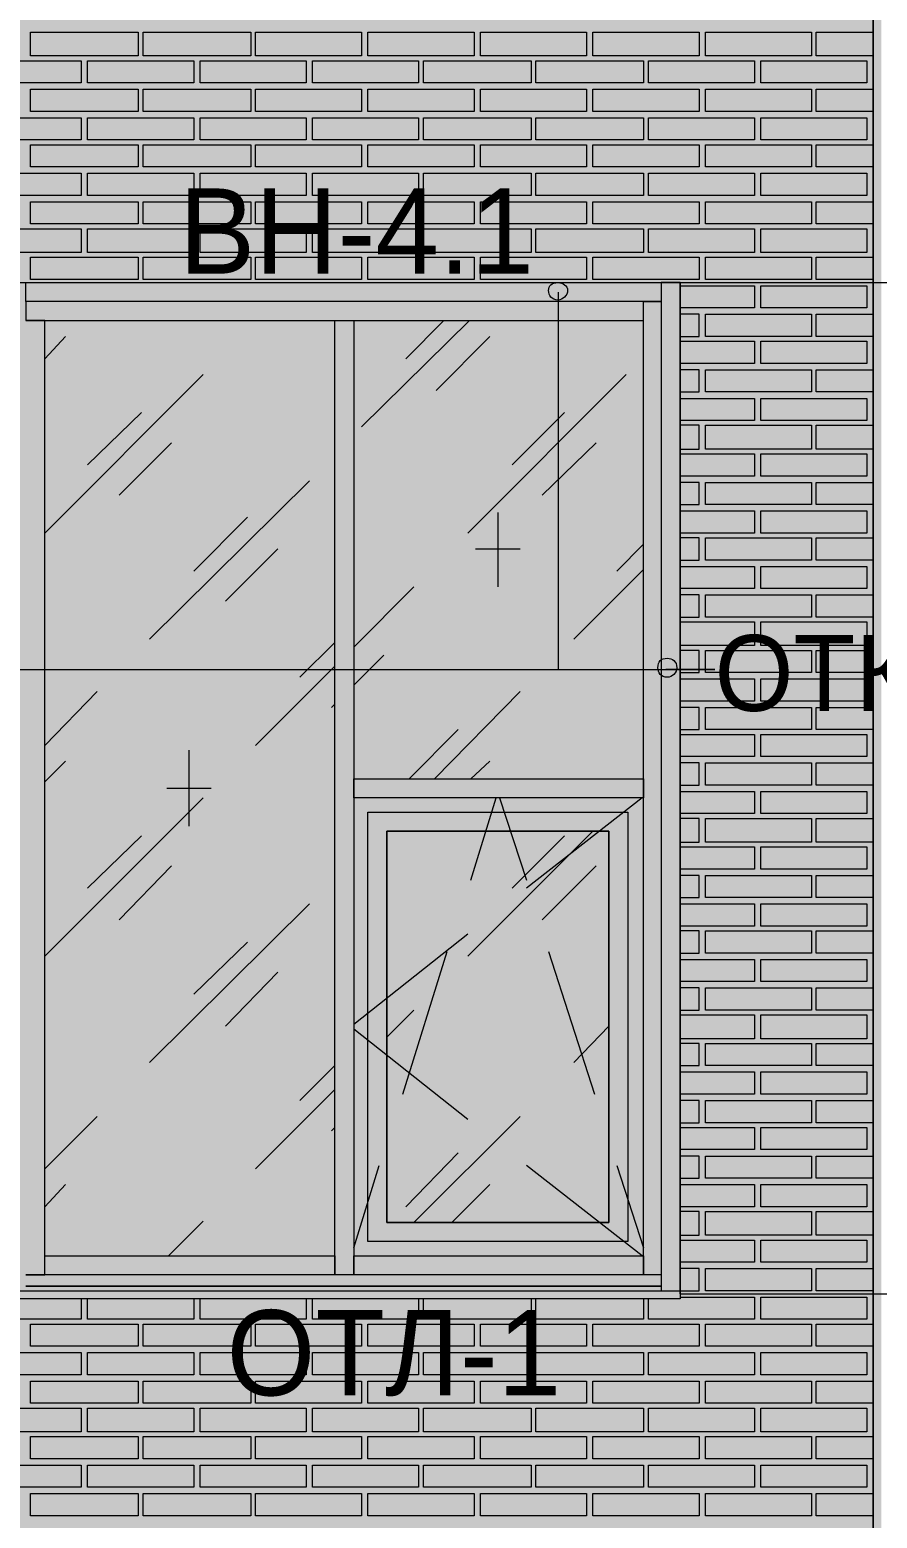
# Model space of a CAD drawing. Header units: millimetres. Extents: x -28928 to 100580, y -22867 to 36490.
# Drawn here: x 2678 to 4942, y 3632 to 7605 of the extents above; entities that cross this region are included whole.
import ezdxf

# ---------------------------------------------------------------- set-up
doc = ezdxf.new("R2010")
doc.units = ezdxf.units.MM
doc.layers.add('PDF _Геометрия', color=7, linetype='Continuous', true_color=0x8f8e8d)
doc.layers.add('PDF _Сплошная заливка', color=7, linetype='Continuous', true_color=0xffffff)
doc.layers.add('PDF _Текст', color=7, linetype='Continuous')

msp = doc.modelspace()

# ---------------------------------------------------------------- hatches: boundary and pattern name
at = {"layer": 'PDF _Сплошная заливка', "true_color": 0xdcd6cf, "transparency": 33554559}
h = msp.add_hatch(color=254, dxfattribs=at)
h.paths.add_polyline_path([(-9335.1, -482.4), (-7257.8, -482.4), (-7257.8, -719.3), (-7253.6, -474), (-7245.1, -474), (-7245.1, -719.3), (-7207, -719.3), (-7207, -727.8), (-7164.7, -727.8), (-7164.7, -4713.2), (4931.1, -4713.2), (4931.1, 9028.4), (-9335.1, 9028.4), (-9335.1, 6929.9), (-7274.7, 6929.9), (-7274.7, 4218), (-9335.1, 4218)])
h.paths.add_polyline_path([(-7486.3, -4713.2), (-7486.3, -1163.6), (-9335.1, -1163.6), (-9335.1, -4713.2)])

# ---------------------------------------------------------------- linework, layer by layer
at = {"layer": 'PDF _Геометрия', "color": 7, "lineweight": 9}
for points in [[(45263, -4713.2), (-7168.9, -4713.2), (4931.1, -4713.2), (-7168.9, -4713.2), (4931.1, -4713.2), (4931.1, 9028.4), (4931.1, -4764)], [(4266.8, 6929.9), (4482.6, 6929.9), (5151.1, 6929.9), (5151.1, 7230.3), (5950.7, 7230.3)], [(2616.8, 6929.9), (4414.9, 6929.9), (4414.9, 4230.7), (4414.9, 4306.8), (4414.9, 5580.3), (4414.9, 6853.7), (4414.9, 6929.9), (4364.1, 6929.9), (4364.1, 6853.7), (4364.1, 5580.3), (4364.1, 4306.8), (4364.1, 4239.1)], [(4089.1, 6904.5), (4089.1, 5897.6), (4508, 5897.6), (4376.8, 5897.6)], [(2667.6, 4281.4), (2718.4, 4281.4), (2718.4, 5580.3), (2718.4, 6828.4), (2667.6, 6828.4)], [(2718.4, 6828.4), (2718.4, 6828.4)], [(3281.1, 6828.4), (3285.3, 6828.4)], [(3564.5, 6544.9), (3852.2, 6828.4)], [(3683, 6726.8), (3784.5, 6828.4)], [(2718.4, 6726.8), (2773.4, 6786)], [(3763.4, 6642.2), (3907.2, 6786)], [(2718.4, 6261.4), (3141.4, 6684.5)], [(3848, 6261.4), (4271.1, 6684.5)], [(2832.6, 6443.4), (2976.4, 6583)], [(3966.4, 6443.4), (4106.1, 6583)], [(2917.2, 6363), (3056.8, 6502.6)], [(4046.8, 6363), (4190.7, 6502.6)], [(2997.6, 5978), (3424.9, 6401)], [(3116.1, 6159.9), (3259.9, 6303.7)], [(3928.4, 6316.4), (3928.4, 6117.6)], [(3200.7, 6079.5), (3340.3, 6219.1)], [(3869.1, 6219.1), (3987.6, 6219.1)], [(4245.7, 6159.9), (4317.6, 6231.8)], [(4131.4, 5978), (4317.6, 6164.1)], [(3543.4, 5956.8), (3704.1, 6117.6)], [(3399.5, 5876.4), (3492.6, 5969.5)], [(3543.4, 5855.3), (3623.7, 5935.7)], [(2633.7, 5897.6), (4508, 5897.6)], [(3281.1, 5694.5), (3492.6, 5906)], [(2718.4, 5694.5), (2858, 5838.4)], [(3484.1, 5796), (3492.6, 5804.5)], [(3759.1, 5605.7), (3987.6, 5838.4)], [(3691.4, 5605.7), (3822.6, 5736.8)], [(3103.4, 5681.8), (3103.4, 5478.7)], [(2718.4, 5597.2), (2773.4, 5652.2)], [(3856.4, 5605.7), (3907.2, 5652.2)], [(3044.1, 5580.3), (3162.6, 5580.3)], [(2718.4, 5131.8), (3141.4, 5554.9)], [(3856.4, 5334.9), (3924.1, 5554.9)], [(3932.6, 5554.9), (4004.5, 5334.9)], [(4313.4, 5554.9), (4004.5, 5313.7)], [(2832.6, 5313.7), (2976.4, 5453.4)], [(3848, 5131.8), (4182.2, 5466)], [(3966.4, 5313.7), (4106.1, 5453.4)], [(2917.2, 5229.1), (3056.8, 5373)], [(4046.8, 5229.1), (4190.7, 5373)], [(2997.6, 4848.4), (3424.9, 5271.4)], [(3116.1, 5030.3), (3259.9, 5169.9)], [(3848, 5191), (3543.4, 4949.9)], [(3674.5, 4763.7), (3793, 5144.5)], [(4063.7, 5144.5), (4186.4, 4763.7)], [(3200.7, 4945.7), (3340.3, 5089.5)], [(3632.2, 4916), (3704.1, 4988)], [(3848, 4696), (3543.4, 4937.2)], [(4131.4, 4848.4), (4224.5, 4945.7)], [(3399.5, 4746.8), (3492.6, 4839.9)], [(3281.1, 4564.9), (3492.6, 4776.4)], [(2718.4, 4564.9), (2858, 4704.5)], [(3704.1, 4421), (3987.6, 4704.5)], [(3484.1, 4666.4), (3492.6, 4674.9)], [(3543.4, 4353.4), (3611.1, 4573.4)], [(3683, 4463.4), (3822.6, 4607.2)], [(4313.4, 4332.2), (4004.5, 4573.4)], [(4245.7, 4573.4), (4317.6, 4353.4)], [(4414.9, 4230.7), (4846.4, 4230.7), (5151.1, 4230.7), (5151.1, 4531), (5950.7, 4531)], [(2718.4, 4463.4), (2773.4, 4522.6)], [(3805.7, 4421), (3907.2, 4522.6)], [(3048.4, 4332.2), (3141.4, 4425.3)], [(4364.1, 4281.4), (2667.6, 4281.4)], [(4364.1, 4251.8), (2667.6, 4251.8), (4364.1, 4251.8)], [(4364.1, 4251.8), (2667.6, 4251.8)], [(4414.9, 4222.2), (4414.9, 4218), (2616.8, 4218), (2616.8, 4239.1), (2616.8, 4243.4)], [(2616.8, 4239.1), (4414.9, 4239.1)], [(4414.9, 4243.4), (4414.9, 4239.1), (4414.9, 4218)]]:
    msp.add_lwpolyline(points, dxfattribs=at)
at = {"layer": 'PDF _Геометрия', "lineweight": 9}
for points in [[(2968, 7534.9), (2824.1, 7534.9), (2680.3, 7534.9), (2680.3, 7598.4), (2824.1, 7598.4), (2968, 7598.4)], [(3268.4, 7534.9), (3124.5, 7534.9), (2980.7, 7534.9), (2980.7, 7598.4), (3124.5, 7598.4), (3268.4, 7598.4)], [(3564.5, 7534.9), (3424.9, 7534.9), (3281.1, 7534.9), (3281.1, 7598.4), (3424.9, 7598.4), (3564.5, 7598.4)], [(3864.9, 7534.9), (3725.3, 7534.9), (3581.4, 7534.9), (3581.4, 7598.4), (3725.3, 7598.4), (3864.9, 7598.4)], [(4165.3, 7534.9), (4021.4, 7534.9), (3881.8, 7534.9), (3881.8, 7598.4), (4021.4, 7598.4), (4165.3, 7598.4)], [(4465.7, 7534.9), (4321.8, 7534.9), (4182.2, 7534.9), (4182.2, 7598.4), (4321.8, 7598.4), (4465.7, 7598.4)], [(4766.1, 7534.9), (4622.2, 7534.9), (4482.6, 7534.9), (4482.6, 7598.4), (4622.2, 7598.4), (4766.1, 7598.4)], [(2815.7, 7522.2), (2815.7, 7463), (2532.2, 7463), (2532.2, 7522.2)], [(3116.1, 7522.2), (3116.1, 7463), (2832.6, 7463), (2832.6, 7522.2)], [(3416.4, 7522.2), (3416.4, 7463), (3133, 7463), (3133, 7522.2)], [(3716.8, 7522.2), (3716.8, 7463), (3433.4, 7463), (3433.4, 7522.2)], [(4017.2, 7522.2), (4017.2, 7463), (3729.5, 7463), (3729.5, 7522.2)], [(4317.6, 7522.2), (4317.6, 7463), (4029.9, 7463), (4029.9, 7522.2)], [(4613.7, 7522.2), (4613.7, 7463), (4330.3, 7463), (4330.3, 7522.2)], [(4914.1, 7522.2), (4914.1, 7463), (4630.7, 7463), (4630.7, 7522.2)], [(2968, 7386.8), (2824.1, 7386.8), (2680.3, 7386.8), (2680.3, 7446), (2824.1, 7446), (2968, 7446)], [(3268.4, 7386.8), (3124.5, 7386.8), (2980.7, 7386.8), (2980.7, 7446), (3124.5, 7446), (3268.4, 7446)], [(3564.5, 7386.8), (3424.9, 7386.8), (3281.1, 7386.8), (3281.1, 7446), (3424.9, 7446), (3564.5, 7446)], [(3864.9, 7386.8), (3725.3, 7386.8), (3581.4, 7386.8), (3581.4, 7446), (3725.3, 7446), (3864.9, 7446)], [(4165.3, 7386.8), (4021.4, 7386.8), (3881.8, 7386.8), (3881.8, 7446), (4021.4, 7446), (4165.3, 7446)], [(4465.7, 7386.8), (4321.8, 7386.8), (4182.2, 7386.8), (4182.2, 7446), (4321.8, 7446), (4465.7, 7446)], [(4766.1, 7386.8), (4622.2, 7386.8), (4482.6, 7386.8), (4482.6, 7446), (4622.2, 7446), (4766.1, 7446)], [(2815.7, 7369.9), (2815.7, 7310.7), (2532.2, 7310.7), (2532.2, 7369.9)], [(3116.1, 7369.9), (3116.1, 7310.7), (2832.6, 7310.7), (2832.6, 7369.9)], [(3416.4, 7369.9), (3416.4, 7310.7), (3133, 7310.7), (3133, 7369.9)], [(3716.8, 7369.9), (3716.8, 7310.7), (3433.4, 7310.7), (3433.4, 7369.9)], [(4017.2, 7369.9), (4017.2, 7310.7), (3729.5, 7310.7), (3729.5, 7369.9)], [(4317.6, 7369.9), (4317.6, 7310.7), (4029.9, 7310.7), (4029.9, 7369.9)], [(4613.7, 7369.9), (4613.7, 7310.7), (4330.3, 7310.7), (4330.3, 7369.9)], [(4914.1, 7369.9), (4914.1, 7310.7), (4630.7, 7310.7), (4630.7, 7369.9)], [(2968, 7238.7), (2824.1, 7238.7), (2680.3, 7238.7), (2680.3, 7298), (2824.1, 7298), (2968, 7298)], [(3268.4, 7238.7), (3124.5, 7238.7), (2980.7, 7238.7), (2980.7, 7298), (3124.5, 7298), (3268.4, 7298)], [(3564.5, 7238.7), (3424.9, 7238.7), (3281.1, 7238.7), (3281.1, 7298), (3424.9, 7298), (3564.5, 7298)], [(3864.9, 7238.7), (3725.3, 7238.7), (3581.4, 7238.7), (3581.4, 7298), (3725.3, 7298), (3864.9, 7298)], [(4165.3, 7238.7), (4021.4, 7238.7), (3881.8, 7238.7), (3881.8, 7298), (4021.4, 7298), (4165.3, 7298)], [(4465.7, 7238.7), (4321.8, 7238.7), (4182.2, 7238.7), (4182.2, 7298), (4321.8, 7298), (4465.7, 7298)], [(4766.1, 7238.7), (4622.2, 7238.7), (4482.6, 7238.7), (4482.6, 7298), (4622.2, 7298), (4766.1, 7298)], [(2815.7, 7221.8), (2815.7, 7162.6), (2532.2, 7162.6), (2532.2, 7221.8)], [(3116.1, 7221.8), (3116.1, 7162.6), (2832.6, 7162.6), (2832.6, 7221.8)], [(3416.4, 7221.8), (3416.4, 7162.6), (3133, 7162.6), (3133, 7221.8)], [(3716.8, 7221.8), (3716.8, 7162.6), (3433.4, 7162.6), (3433.4, 7221.8)], [(4017.2, 7221.8), (4017.2, 7162.6), (3729.5, 7162.6), (3729.5, 7221.8)], [(4317.6, 7221.8), (4317.6, 7162.6), (4029.9, 7162.6), (4029.9, 7221.8)], [(4613.7, 7221.8), (4613.7, 7162.6), (4330.3, 7162.6), (4330.3, 7221.8)], [(4914.1, 7221.8), (4914.1, 7162.6), (4630.7, 7162.6), (4630.7, 7221.8)], [(2968, 7086.4), (2824.1, 7086.4), (2680.3, 7086.4), (2680.3, 7145.7), (2824.1, 7145.7), (2968, 7145.7)], [(3268.4, 7086.4), (3124.5, 7086.4), (2980.7, 7086.4), (2980.7, 7145.7), (3124.5, 7145.7), (3268.4, 7145.7)], [(3564.5, 7086.4), (3424.9, 7086.4), (3281.1, 7086.4), (3281.1, 7145.7), (3424.9, 7145.7), (3564.5, 7145.7)], [(3864.9, 7086.4), (3725.3, 7086.4), (3581.4, 7086.4), (3581.4, 7145.7), (3725.3, 7145.7), (3864.9, 7145.7)], [(4165.3, 7086.4), (4021.4, 7086.4), (3881.8, 7086.4), (3881.8, 7145.7), (4021.4, 7145.7), (4165.3, 7145.7)], [(4465.7, 7086.4), (4321.8, 7086.4), (4182.2, 7086.4), (4182.2, 7145.7), (4321.8, 7145.7), (4465.7, 7145.7)], [(4766.1, 7086.4), (4622.2, 7086.4), (4482.6, 7086.4), (4482.6, 7145.7), (4622.2, 7145.7), (4766.1, 7145.7)], [(2815.7, 7073.7), (2815.7, 7010.3), (2532.2, 7010.3), (2532.2, 7073.7)], [(3116.1, 7073.7), (3116.1, 7010.3), (2832.6, 7010.3), (2832.6, 7073.7)], [(3416.4, 7073.7), (3416.4, 7010.3), (3133, 7010.3), (3133, 7073.7)], [(3716.8, 7073.7), (3716.8, 7010.3), (3433.4, 7010.3), (3433.4, 7073.7)], [(4017.2, 7073.7), (4017.2, 7010.3), (3729.5, 7010.3), (3729.5, 7073.7)], [(4317.6, 7073.7), (4317.6, 7010.3), (4029.9, 7010.3), (4029.9, 7073.7)], [(4613.7, 7073.7), (4613.7, 7010.3), (4330.3, 7010.3), (4330.3, 7073.7)], [(4914.1, 7073.7), (4914.1, 7010.3), (4630.7, 7010.3), (4630.7, 7073.7)], [(2968, 6938.4), (2824.1, 6938.4), (2680.3, 6938.4), (2680.3, 6997.6), (2824.1, 6997.6), (2968, 6997.6)], [(3268.4, 6938.4), (3124.5, 6938.4), (2980.7, 6938.4), (2980.7, 6997.6), (3124.5, 6997.6), (3268.4, 6997.6)], [(3564.5, 6938.4), (3424.9, 6938.4), (3281.1, 6938.4), (3281.1, 6997.6), (3424.9, 6997.6), (3564.5, 6997.6)], [(3864.9, 6938.4), (3725.3, 6938.4), (3581.4, 6938.4), (3581.4, 6997.6), (3725.3, 6997.6), (3864.9, 6997.6)], [(4165.3, 6938.4), (4021.4, 6938.4), (3881.8, 6938.4), (3881.8, 6997.6), (4021.4, 6997.6), (4165.3, 6997.6)], [(4465.7, 6938.4), (4321.8, 6938.4), (4182.2, 6938.4), (4182.2, 6997.6), (4321.8, 6997.6), (4465.7, 6997.6)], [(4766.1, 6938.4), (4622.2, 6938.4), (4482.6, 6938.4), (4482.6, 6997.6), (4622.2, 6997.6), (4766.1, 6997.6)], [(4914.1, 6921.4), (4914.1, 6862.2), (4630.7, 6862.2), (4630.7, 6921.4)], [(4766.1, 6786), (4622.2, 6786), (4482.6, 6786), (4482.6, 6845.3), (4622.2, 6845.3), (4766.1, 6845.3)], [(4914.1, 6773.4), (4914.1, 6714.1), (4630.7, 6714.1), (4630.7, 6773.4)], [(4766.1, 6638), (4622.2, 6638), (4482.6, 6638), (4482.6, 6697.2), (4622.2, 6697.2), (4766.1, 6697.2)], [(4914.1, 6621), (4914.1, 6561.8), (4630.7, 6561.8), (4630.7, 6621)], [(4766.1, 6485.7), (4622.2, 6485.7), (4482.6, 6485.7), (4482.6, 6549.1), (4622.2, 6549.1), (4766.1, 6549.1)], [(4914.1, 6473), (4914.1, 6413.7), (4630.7, 6413.7), (4630.7, 6473)], [(4766.1, 6337.6), (4622.2, 6337.6), (4482.6, 6337.6), (4482.6, 6396.8), (4622.2, 6396.8), (4766.1, 6396.8)], [(4914.1, 6320.7), (4914.1, 6261.4), (4630.7, 6261.4), (4630.7, 6320.7)], [(4766.1, 6189.5), (4622.2, 6189.5), (4482.6, 6189.5), (4482.6, 6248.7), (4622.2, 6248.7), (4766.1, 6248.7)], [(4914.1, 6172.6), (4914.1, 6113.4), (4630.7, 6113.4), (4630.7, 6172.6)], [(4766.1, 6037.2), (4622.2, 6037.2), (4482.6, 6037.2), (4482.6, 6096.4), (4622.2, 6096.4), (4766.1, 6096.4)], [(4914.1, 6024.5), (4914.1, 5961), (4630.7, 5961), (4630.7, 6024.5)], [(4766.1, 5889.1), (4622.2, 5889.1), (4482.6, 5889.1), (4482.6, 5948.4), (4622.2, 5948.4), (4766.1, 5948.4)], [(4914.1, 5872.2), (4914.1, 5813), (4630.7, 5813), (4630.7, 5872.2)], [(4766.1, 5736.8), (4622.2, 5736.8), (4482.6, 5736.8), (4482.6, 5796), (4622.2, 5796), (4766.1, 5796)], [(4914.1, 5724.1), (4914.1, 5664.9), (4630.7, 5664.9), (4630.7, 5724.1)], [(4766.1, 5588.7), (4622.2, 5588.7), (4482.6, 5588.7), (4482.6, 5648), (4622.2, 5648), (4766.1, 5648)], [(4914.1, 5571.8), (4914.1, 5512.6), (4630.7, 5512.6), (4630.7, 5571.8)], [(4766.1, 5436.4), (4622.2, 5436.4), (4482.6, 5436.4), (4482.6, 5499.9), (4622.2, 5499.9), (4766.1, 5499.9)], [(4914.1, 5423.7), (4914.1, 5364.5), (4630.7, 5364.5), (4630.7, 5423.7)], [(4766.1, 5288.4), (4622.2, 5288.4), (4482.6, 5288.4), (4482.6, 5347.6), (4622.2, 5347.6), (4766.1, 5347.6)], [(4914.1, 5271.4), (4914.1, 5212.2), (4630.7, 5212.2), (4630.7, 5271.4)], [(4766.1, 5140.3), (4622.2, 5140.3), (4482.6, 5140.3), (4482.6, 5199.5), (4622.2, 5199.5), (4766.1, 5199.5)], [(4914.1, 5123.4), (4914.1, 5064.1), (4630.7, 5064.1), (4630.7, 5123.4)], [(4766.1, 4988), (4622.2, 4988), (4482.6, 4988), (4482.6, 5047.2), (4622.2, 5047.2), (4766.1, 5047.2)], [(4914.1, 4975.3), (4914.1, 4911.8), (4630.7, 4911.8), (4630.7, 4975.3)], [(4766.1, 4839.9), (4622.2, 4839.9), (4482.6, 4839.9), (4482.6, 4899.1), (4622.2, 4899.1), (4766.1, 4899.1)], [(4914.1, 4823), (4914.1, 4763.7), (4630.7, 4763.7), (4630.7, 4823)], [(4766.1, 4687.6), (4622.2, 4687.6), (4482.6, 4687.6), (4482.6, 4746.8), (4622.2, 4746.8), (4766.1, 4746.8)], [(4914.1, 4674.9), (4914.1, 4615.7), (4630.7, 4615.7), (4630.7, 4674.9)], [(4766.1, 4539.5), (4622.2, 4539.5), (4482.6, 4539.5), (4482.6, 4598.7), (4622.2, 4598.7), (4766.1, 4598.7)], [(4914.1, 4522.6), (4914.1, 4463.4), (4630.7, 4463.4), (4630.7, 4522.6)], [(4766.1, 4387.2), (4622.2, 4387.2), (4482.6, 4387.2), (4482.6, 4450.7), (4622.2, 4450.7), (4766.1, 4450.7)], [(4914.1, 4374.5), (4914.1, 4315.3), (4630.7, 4315.3), (4630.7, 4374.5)], [(4766.1, 4239.1), (4622.2, 4239.1), (4482.6, 4239.1), (4482.6, 4298.4), (4622.2, 4298.4), (4766.1, 4298.4)], [(4914.1, 4222.2), (4914.1, 4163), (4630.7, 4163), (4630.7, 4222.2)], [(2968, 4091), (2824.1, 4091), (2680.3, 4091), (2680.3, 4150.3), (2824.1, 4150.3), (2968, 4150.3)], [(3268.4, 4091), (3124.5, 4091), (2980.7, 4091), (2980.7, 4150.3), (3124.5, 4150.3), (3268.4, 4150.3)], [(3564.5, 4091), (3424.9, 4091), (3281.1, 4091), (3281.1, 4150.3), (3424.9, 4150.3), (3564.5, 4150.3)], [(3864.9, 4091), (3725.3, 4091), (3581.4, 4091), (3581.4, 4150.3), (3725.3, 4150.3), (3864.9, 4150.3)], [(4165.3, 4091), (4021.4, 4091), (3881.8, 4091), (3881.8, 4150.3), (4021.4, 4150.3), (4165.3, 4150.3)], [(4465.7, 4091), (4321.8, 4091), (4182.2, 4091), (4182.2, 4150.3), (4321.8, 4150.3), (4465.7, 4150.3)], [(4766.1, 4091), (4622.2, 4091), (4482.6, 4091), (4482.6, 4150.3), (4622.2, 4150.3), (4766.1, 4150.3)], [(2815.7, 4074.1), (2815.7, 4014.9), (2532.2, 4014.9), (2532.2, 4074.1)], [(3116.1, 4074.1), (3116.1, 4014.9), (2832.6, 4014.9), (2832.6, 4074.1)], [(3416.4, 4074.1), (3416.4, 4014.9), (3133, 4014.9), (3133, 4074.1)], [(3716.8, 4074.1), (3716.8, 4014.9), (3433.4, 4014.9), (3433.4, 4074.1)], [(4017.2, 4074.1), (4017.2, 4014.9), (3729.5, 4014.9), (3729.5, 4074.1)], [(4317.6, 4074.1), (4317.6, 4014.9), (4029.9, 4014.9), (4029.9, 4074.1)], [(4613.7, 4074.1), (4613.7, 4014.9), (4330.3, 4014.9), (4330.3, 4074.1)], [(4914.1, 4074.1), (4914.1, 4014.9), (4630.7, 4014.9), (4630.7, 4074.1)], [(2968, 3938.7), (2824.1, 3938.7), (2680.3, 3938.7), (2680.3, 3998), (2824.1, 3998), (2968, 3998)], [(3268.4, 3938.7), (3124.5, 3938.7), (2980.7, 3938.7), (2980.7, 3998), (3124.5, 3998), (3268.4, 3998)], [(3564.5, 3938.7), (3424.9, 3938.7), (3281.1, 3938.7), (3281.1, 3998), (3424.9, 3998), (3564.5, 3998)], [(3864.9, 3938.7), (3725.3, 3938.7), (3581.4, 3938.7), (3581.4, 3998), (3725.3, 3998), (3864.9, 3998)], [(4165.3, 3938.7), (4021.4, 3938.7), (3881.8, 3938.7), (3881.8, 3998), (4021.4, 3998), (4165.3, 3998)], [(4465.7, 3938.7), (4321.8, 3938.7), (4182.2, 3938.7), (4182.2, 3998), (4321.8, 3998), (4465.7, 3998)], [(4766.1, 3938.7), (4622.2, 3938.7), (4482.6, 3938.7), (4482.6, 3998), (4622.2, 3998), (4766.1, 3998)], [(2815.7, 3926), (2815.7, 3862.6), (2532.2, 3862.6), (2532.2, 3926)], [(3116.1, 3926), (3116.1, 3862.6), (2832.6, 3862.6), (2832.6, 3926)], [(3416.4, 3926), (3416.4, 3862.6), (3133, 3862.6), (3133, 3926)], [(3716.8, 3926), (3716.8, 3862.6), (3433.4, 3862.6), (3433.4, 3926)], [(4017.2, 3926), (4017.2, 3862.6), (3729.5, 3862.6), (3729.5, 3926)], [(4317.6, 3926), (4317.6, 3862.6), (4029.9, 3862.6), (4029.9, 3926)], [(4613.7, 3926), (4613.7, 3862.6), (4330.3, 3862.6), (4330.3, 3926)], [(4914.1, 3926), (4914.1, 3862.6), (4630.7, 3862.6), (4630.7, 3926)], [(2968, 3790.7), (2824.1, 3790.7), (2680.3, 3790.7), (2680.3, 3849.9), (2824.1, 3849.9), (2968, 3849.9)], [(3268.4, 3790.7), (3124.5, 3790.7), (2980.7, 3790.7), (2980.7, 3849.9), (3124.5, 3849.9), (3268.4, 3849.9)], [(3564.5, 3790.7), (3424.9, 3790.7), (3281.1, 3790.7), (3281.1, 3849.9), (3424.9, 3849.9), (3564.5, 3849.9)], [(3864.9, 3790.7), (3725.3, 3790.7), (3581.4, 3790.7), (3581.4, 3849.9), (3725.3, 3849.9), (3864.9, 3849.9)], [(4165.3, 3790.7), (4021.4, 3790.7), (3881.8, 3790.7), (3881.8, 3849.9), (4021.4, 3849.9), (4165.3, 3849.9)], [(4465.7, 3790.7), (4321.8, 3790.7), (4182.2, 3790.7), (4182.2, 3849.9), (4321.8, 3849.9), (4465.7, 3849.9)], [(4766.1, 3790.7), (4622.2, 3790.7), (4482.6, 3790.7), (4482.6, 3849.9), (4622.2, 3849.9), (4766.1, 3849.9)], [(2815.7, 3773.7), (2815.7, 3714.5), (2532.2, 3714.5), (2532.2, 3773.7)], [(3116.1, 3773.7), (3116.1, 3714.5), (2832.6, 3714.5), (2832.6, 3773.7)], [(3416.4, 3773.7), (3416.4, 3714.5), (3133, 3714.5), (3133, 3773.7)], [(3716.8, 3773.7), (3716.8, 3714.5), (3433.4, 3714.5), (3433.4, 3773.7)], [(4017.2, 3773.7), (4017.2, 3714.5), (3729.5, 3714.5), (3729.5, 3773.7)], [(4317.6, 3773.7), (4317.6, 3714.5), (4029.9, 3714.5), (4029.9, 3773.7)], [(4613.7, 3773.7), (4613.7, 3714.5), (4330.3, 3714.5), (4330.3, 3773.7)], [(4914.1, 3773.7), (4914.1, 3714.5), (4630.7, 3714.5), (4630.7, 3773.7)], [(2968, 3638.4), (2824.1, 3638.4), (2680.3, 3638.4), (2680.3, 3697.6), (2824.1, 3697.6), (2968, 3697.6)], [(3268.4, 3638.4), (3124.5, 3638.4), (2980.7, 3638.4), (2980.7, 3697.6), (3124.5, 3697.6), (3268.4, 3697.6)], [(3564.5, 3638.4), (3424.9, 3638.4), (3281.1, 3638.4), (3281.1, 3697.6), (3424.9, 3697.6), (3564.5, 3697.6)], [(3864.9, 3638.4), (3725.3, 3638.4), (3581.4, 3638.4), (3581.4, 3697.6), (3725.3, 3697.6), (3864.9, 3697.6)], [(4165.3, 3638.4), (4021.4, 3638.4), (3881.8, 3638.4), (3881.8, 3697.6), (4021.4, 3697.6), (4165.3, 3697.6)], [(4465.7, 3638.4), (4321.8, 3638.4), (4182.2, 3638.4), (4182.2, 3697.6), (4321.8, 3697.6), (4465.7, 3697.6)], [(4766.1, 3638.4), (4622.2, 3638.4), (4482.6, 3638.4), (4482.6, 3697.6), (4622.2, 3697.6), (4766.1, 3697.6)]]:
    msp.add_lwpolyline(points, close=True, dxfattribs=at)
for points in [[(4931.1, 7534.9), (4922.6, 7534.9), (4778.7, 7534.9), (4778.7, 7598.4), (4922.6, 7598.4), (4931.1, 7598.4)], [(4931.1, 7522.2), (4931.1, 7522.2)], [(4931.1, 7386.8), (4922.6, 7386.8), (4778.7, 7386.8), (4778.7, 7446), (4922.6, 7446), (4931.1, 7446)], [(4931.1, 7463), (4931.1, 7463)], [(4931.1, 7369.9), (4931.1, 7369.9)], [(4931.1, 7310.7), (4931.1, 7310.7)], [(4931.1, 7238.7), (4922.6, 7238.7), (4778.7, 7238.7), (4778.7, 7298), (4922.6, 7298), (4931.1, 7298)], [(4931.1, 7221.8), (4931.1, 7221.8)], [(4931.1, 7162.6), (4931.1, 7162.6)], [(4931.1, 7086.4), (4922.6, 7086.4), (4778.7, 7086.4), (4778.7, 7145.7), (4922.6, 7145.7), (4931.1, 7145.7)], [(4931.1, 7073.7), (4931.1, 7073.7)], [(4931.1, 6938.4), (4922.6, 6938.4), (4778.7, 6938.4), (4778.7, 6997.6), (4922.6, 6997.6), (4931.1, 6997.6)], [(4931.1, 7010.3), (4931.1, 7010.3)], [(4414.9, 6921.4), (4613.7, 6921.4), (4613.7, 6862.2), (4414.9, 6862.2)], [(4931.1, 6921.4), (4931.1, 6921.4)], [(4414.9, 6786), (4465.7, 6786), (4465.7, 6845.3), (4414.9, 6845.3)], [(4931.1, 6786), (4922.6, 6786), (4778.7, 6786), (4778.7, 6845.3), (4922.6, 6845.3), (4931.1, 6845.3)], [(4931.1, 6862.2), (4931.1, 6862.2)], [(4414.9, 6773.4), (4613.7, 6773.4), (4613.7, 6714.1), (4414.9, 6714.1)], [(4931.1, 6773.4), (4931.1, 6773.4)], [(4931.1, 6714.1), (4931.1, 6714.1)], [(4414.9, 6638), (4465.7, 6638), (4465.7, 6697.2), (4414.9, 6697.2)], [(4931.1, 6638), (4922.6, 6638), (4778.7, 6638), (4778.7, 6697.2), (4922.6, 6697.2), (4931.1, 6697.2)], [(4414.9, 6621), (4613.7, 6621), (4613.7, 6561.8), (4414.9, 6561.8)], [(4931.1, 6621), (4931.1, 6621)], [(4931.1, 6561.8), (4931.1, 6561.8)], [(4414.9, 6485.7), (4465.7, 6485.7), (4465.7, 6549.1), (4414.9, 6549.1)], [(4931.1, 6485.7), (4922.6, 6485.7), (4778.7, 6485.7), (4778.7, 6549.1), (4922.6, 6549.1), (4931.1, 6549.1)], [(4414.9, 6473), (4613.7, 6473), (4613.7, 6413.7), (4414.9, 6413.7)], [(4931.1, 6473), (4931.1, 6473)], [(4414.9, 6337.6), (4465.7, 6337.6), (4465.7, 6396.8), (4414.9, 6396.8)], [(4931.1, 6337.6), (4922.6, 6337.6), (4778.7, 6337.6), (4778.7, 6396.8), (4922.6, 6396.8), (4931.1, 6396.8)], [(4931.1, 6413.7), (4931.1, 6413.7)], [(4414.9, 6320.7), (4613.7, 6320.7), (4613.7, 6261.4), (4414.9, 6261.4)], [(4931.1, 6320.7), (4931.1, 6320.7)], [(4414.9, 6189.5), (4465.7, 6189.5), (4465.7, 6248.7), (4414.9, 6248.7)], [(4931.1, 6189.5), (4922.6, 6189.5), (4778.7, 6189.5), (4778.7, 6248.7), (4922.6, 6248.7), (4931.1, 6248.7)], [(4931.1, 6261.4), (4931.1, 6261.4)], [(4414.9, 6172.6), (4613.7, 6172.6), (4613.7, 6113.4), (4414.9, 6113.4)], [(4931.1, 6172.6), (4931.1, 6172.6)], [(4414.9, 6037.2), (4465.7, 6037.2), (4465.7, 6096.4), (4414.9, 6096.4)], [(4931.1, 6037.2), (4922.6, 6037.2), (4778.7, 6037.2), (4778.7, 6096.4), (4922.6, 6096.4), (4931.1, 6096.4)], [(4931.1, 6113.4), (4931.1, 6113.4)], [(4414.9, 6024.5), (4613.7, 6024.5), (4613.7, 5961), (4414.9, 5961)], [(4931.1, 6024.5), (4931.1, 6024.5)], [(4931.1, 5961), (4931.1, 5961)], [(4414.9, 5889.1), (4465.7, 5889.1), (4465.7, 5948.4), (4414.9, 5948.4)], [(4931.1, 5889.1), (4922.6, 5889.1), (4778.7, 5889.1), (4778.7, 5948.4), (4922.6, 5948.4), (4931.1, 5948.4)], [(4414.9, 5872.2), (4613.7, 5872.2), (4613.7, 5813), (4414.9, 5813)], [(4931.1, 5872.2), (4931.1, 5872.2)], [(4931.1, 5813), (4931.1, 5813)], [(4414.9, 5736.8), (4465.7, 5736.8), (4465.7, 5796), (4414.9, 5796)], [(4931.1, 5736.8), (4922.6, 5736.8), (4778.7, 5736.8), (4778.7, 5796), (4922.6, 5796), (4931.1, 5796)], [(4414.9, 5724.1), (4613.7, 5724.1), (4613.7, 5664.9), (4414.9, 5664.9)], [(4931.1, 5724.1), (4931.1, 5724.1)], [(4414.9, 5588.7), (4465.7, 5588.7), (4465.7, 5648), (4414.9, 5648)], [(4931.1, 5588.7), (4922.6, 5588.7), (4778.7, 5588.7), (4778.7, 5648), (4922.6, 5648), (4931.1, 5648)], [(4931.1, 5664.9), (4931.1, 5664.9)], [(4414.9, 5571.8), (4613.7, 5571.8), (4613.7, 5512.6), (4414.9, 5512.6)], [(4931.1, 5571.8), (4931.1, 5571.8)], [(4414.9, 5436.4), (4465.7, 5436.4), (4465.7, 5499.9), (4414.9, 5499.9)], [(4931.1, 5436.4), (4922.6, 5436.4), (4778.7, 5436.4), (4778.7, 5499.9), (4922.6, 5499.9), (4931.1, 5499.9)], [(4931.1, 5512.6), (4931.1, 5512.6)], [(4414.9, 5423.7), (4613.7, 5423.7), (4613.7, 5364.5), (4414.9, 5364.5)], [(4931.1, 5423.7), (4931.1, 5423.7)], [(4931.1, 5364.5), (4931.1, 5364.5)], [(4414.9, 5288.4), (4465.7, 5288.4), (4465.7, 5347.6), (4414.9, 5347.6)], [(4931.1, 5288.4), (4922.6, 5288.4), (4778.7, 5288.4), (4778.7, 5347.6), (4922.6, 5347.6), (4931.1, 5347.6)], [(4414.9, 5271.4), (4613.7, 5271.4), (4613.7, 5212.2), (4414.9, 5212.2)], [(4931.1, 5271.4), (4931.1, 5271.4)], [(4931.1, 5212.2), (4931.1, 5212.2)], [(4414.9, 5140.3), (4465.7, 5140.3), (4465.7, 5199.5), (4414.9, 5199.5)], [(4931.1, 5140.3), (4922.6, 5140.3), (4778.7, 5140.3), (4778.7, 5199.5), (4922.6, 5199.5), (4931.1, 5199.5)], [(4414.9, 5123.4), (4613.7, 5123.4), (4613.7, 5064.1), (4414.9, 5064.1)], [(4931.1, 5123.4), (4931.1, 5123.4)], [(4414.9, 4988), (4465.7, 4988), (4465.7, 5047.2), (4414.9, 5047.2)], [(4931.1, 4988), (4922.6, 4988), (4778.7, 4988), (4778.7, 5047.2), (4922.6, 5047.2), (4931.1, 5047.2)], [(4931.1, 5064.1), (4931.1, 5064.1)], [(4414.9, 4975.3), (4613.7, 4975.3), (4613.7, 4911.8), (4414.9, 4911.8)], [(4931.1, 4975.3), (4931.1, 4975.3)], [(4414.9, 4839.9), (4465.7, 4839.9), (4465.7, 4899.1), (4414.9, 4899.1)], [(4931.1, 4839.9), (4922.6, 4839.9), (4778.7, 4839.9), (4778.7, 4899.1), (4922.6, 4899.1), (4931.1, 4899.1)], [(4931.1, 4911.8), (4931.1, 4911.8)], [(4414.9, 4823), (4613.7, 4823), (4613.7, 4763.7), (4414.9, 4763.7)], [(4931.1, 4823), (4931.1, 4823)], [(4414.9, 4687.6), (4465.7, 4687.6), (4465.7, 4746.8), (4414.9, 4746.8)], [(4931.1, 4687.6), (4922.6, 4687.6), (4778.7, 4687.6), (4778.7, 4746.8), (4922.6, 4746.8), (4931.1, 4746.8)], [(4931.1, 4763.7), (4931.1, 4763.7)], [(4414.9, 4674.9), (4613.7, 4674.9), (4613.7, 4615.7), (4414.9, 4615.7)], [(4931.1, 4674.9), (4931.1, 4674.9)], [(4931.1, 4615.7), (4931.1, 4615.7)], [(4414.9, 4539.5), (4465.7, 4539.5), (4465.7, 4598.7), (4414.9, 4598.7)], [(4931.1, 4539.5), (4922.6, 4539.5), (4778.7, 4539.5), (4778.7, 4598.7), (4922.6, 4598.7), (4931.1, 4598.7)], [(4414.9, 4522.6), (4613.7, 4522.6), (4613.7, 4463.4), (4414.9, 4463.4)], [(4931.1, 4522.6), (4931.1, 4522.6)], [(4414.9, 4387.2), (4465.7, 4387.2), (4465.7, 4450.7), (4414.9, 4450.7)], [(4931.1, 4387.2), (4922.6, 4387.2), (4778.7, 4387.2), (4778.7, 4450.7), (4922.6, 4450.7), (4931.1, 4450.7)], [(4931.1, 4463.4), (4931.1, 4463.4)], [(4414.9, 4374.5), (4613.7, 4374.5), (4613.7, 4315.3), (4414.9, 4315.3)], [(4931.1, 4374.5), (4931.1, 4374.5)], [(4414.9, 4239.1), (4465.7, 4239.1), (4465.7, 4298.4), (4414.9, 4298.4)], [(4931.1, 4239.1), (4922.6, 4239.1), (4778.7, 4239.1), (4778.7, 4298.4), (4922.6, 4298.4), (4931.1, 4298.4)], [(4931.1, 4315.3), (4931.1, 4315.3)], [(2815.7, 4218), (2815.7, 4163), (2532.2, 4163), (2532.2, 4222.2), (2616.8, 4222.2)], [(3116.1, 4218), (3116.1, 4163), (2832.6, 4163), (2832.6, 4218)], [(3416.4, 4218), (3416.4, 4163), (3133, 4163), (3133, 4218)], [(3716.8, 4218), (3716.8, 4163), (3433.4, 4163), (3433.4, 4218)], [(4017.2, 4218), (4017.2, 4163), (3729.5, 4163), (3729.5, 4218)], [(4317.6, 4218), (4317.6, 4163), (4029.9, 4163), (4029.9, 4218)], [(4414.9, 4222.2), (4613.7, 4222.2), (4613.7, 4163), (4330.3, 4163), (4330.3, 4218)], [(4931.1, 4222.2), (4931.1, 4222.2)], [(4931.1, 4091), (4922.6, 4091), (4778.7, 4091), (4778.7, 4150.3), (4922.6, 4150.3), (4931.1, 4150.3)], [(4931.1, 4163), (4931.1, 4163)], [(4931.1, 4074.1), (4931.1, 4074.1)], [(4931.1, 4014.9), (4931.1, 4014.9)], [(4931.1, 3938.7), (4922.6, 3938.7), (4778.7, 3938.7), (4778.7, 3998), (4922.6, 3998), (4931.1, 3998)], [(4931.1, 3926), (4931.1, 3926)], [(4931.1, 3862.6), (4931.1, 3862.6)], [(4931.1, 3790.7), (4922.6, 3790.7), (4778.7, 3790.7), (4778.7, 3849.9), (4922.6, 3849.9), (4931.1, 3849.9)], [(4931.1, 3773.7), (4931.1, 3773.7)], [(4931.1, 3638.4), (4922.6, 3638.4), (4778.7, 3638.4), (4778.7, 3697.6), (4922.6, 3697.6), (4931.1, 3697.6)], [(4931.1, 3714.5), (4931.1, 3714.5)]]:
    msp.add_lwpolyline(points, dxfattribs=at)
at = {"layer": 'PDF _Геометрия', "color": 7, "lineweight": 9}
for points in [[(3518, 6879.1), (2667.6, 6879.1), (2667.6, 6828.4), (3518, 6828.4), (4317.6, 6828.4), (4317.6, 6879.1), (3518, 6879.1), (2693, 6879.1), (2667.6, 6879.1), (2667.6, 6929.9), (2693, 6929.9), (3518, 6929.9), (4343, 6929.9), (4364.1, 6929.9), (4364.1, 6879.1), (4343, 6879.1)], [(4317.6, 6853.7), (4317.6, 6879.1), (4364.1, 6879.1), (4364.1, 6853.7), (4364.1, 5580.3), (4364.1, 4281.4), (4317.6, 4281.4), (4317.6, 5580.3)], [(3543.4, 4281.4), (3492.6, 4281.4), (2718.4, 4281.4), (2718.4, 4332.2), (3492.6, 4332.2), (3492.6, 4281.4), (3492.6, 5580.3), (3492.6, 6828.4), (3543.4, 6828.4), (3543.4, 5580.3)], [(4317.6, 5554.9), (3543.4, 5554.9), (3543.4, 5605.7), (4317.6, 5605.7)], [(3581.4, 5516.8), (4275.3, 5516.8), (4275.3, 4370.3), (3581.4, 4370.3)], [(4275.3, 5516.8), (4275.3, 4370.3), (3581.4, 4370.3), (3581.4, 5516.8)], [(4224.5, 5466), (3632.2, 5466), (3632.2, 4421), (4224.5, 4421)], [(3632.2, 4421), (3632.2, 5466), (4224.5, 5466), (4224.5, 4421)], [(4317.6, 4281.4), (3543.4, 4281.4), (3543.4, 4332.2), (4317.6, 4332.2)]]:
    msp.add_lwpolyline(points, close=True, dxfattribs=at)
for points in [[(4063.7, 6908.7), (4063.7, 6921.4), (4072.2, 6929.9), (4089.1, 6929.9)], [(4063.7, 6908.7), (4063.7, 6921.4), (4072.2, 6929.9), (4089.1, 6929.9)], [(4089.1, 6929.9), (4101.8, 6929.9), (4114.5, 6921.4), (4114.5, 6908.7)], [(4089.1, 6929.9), (4101.8, 6929.9), (4114.5, 6921.4), (4114.5, 6908.7)], [(4089.1, 6883.4), (4072.2, 6883.4), (4063.7, 6896), (4063.7, 6908.7)], [(4089.1, 6883.4), (4072.2, 6883.4), (4063.7, 6896), (4063.7, 6908.7)], [(4114.5, 6908.7), (4114.5, 6896), (4101.8, 6883.4), (4089.1, 6883.4)], [(4114.5, 6908.7), (4114.5, 6896), (4101.8, 6883.4), (4089.1, 6883.4)], [(4355.7, 5901.8), (4355.7, 5918.7), (4364.1, 5927.2), (4381.1, 5927.2)], [(4355.7, 5901.8), (4355.7, 5918.7), (4364.1, 5927.2), (4381.1, 5927.2)], [(4381.1, 5927.2), (4393.7, 5927.2), (4406.4, 5918.7), (4406.4, 5901.8)], [(4381.1, 5927.2), (4393.7, 5927.2), (4406.4, 5918.7), (4406.4, 5901.8)], [(4381.1, 5876.4), (4364.1, 5876.4), (4355.7, 5889.1), (4355.7, 5901.8)], [(4381.1, 5876.4), (4364.1, 5876.4), (4355.7, 5889.1), (4355.7, 5901.8)], [(4406.4, 5901.8), (4406.4, 5889.1), (4393.7, 5876.4), (4381.1, 5876.4)], [(4406.4, 5901.8), (4406.4, 5889.1), (4393.7, 5876.4), (4381.1, 5876.4)]]:
    msp.add_open_spline(points, degree=3, dxfattribs=at)
at = {"layer": 'PDF _Сплошная заливка', "color": 252, "lineweight": 9, "true_color": 0xa48f7a, "transparency": 33554559}
msp.add_solid([(4931.1, 9028.4), (4931.1, -4764), (4952.2, 9028.4), (4952.2, -4764)], dxfattribs=at)
at = {"layer": 'PDF _Сплошная заливка', "lineweight": 9, "transparency": 33554559}
for points in [[(2718.4, 6828.4), (2718.4, 4332.2), (3492.6, 6828.4), (3492.6, 4332.2)], [(3543.4, 6828.4), (3543.4, 5605.7), (4317.6, 6828.4), (4317.6, 5605.7)], [(3632.2, 5466), (3632.2, 4421), (4224.5, 5466), (4224.5, 4421)]]:
    msp.add_solid(points, dxfattribs=at)

# ---------------------------------------------------------------- texts
at = {"layer": 'PDF _Текст', "attachment_point": 4, "style": ''}
for s, insert, char_height in [('ВН-4.1', (3077, 7067.5), 227.71), ('ОТК-1', (4507.2, 5886.5), 202.56), ('ОТЛ-1', (3204, 4072.1), 227.71)]:
    msp.add_mtext(s, dxfattribs=dict(at, insert=insert, char_height=char_height))

doc.saveas('drawing.dxf')
